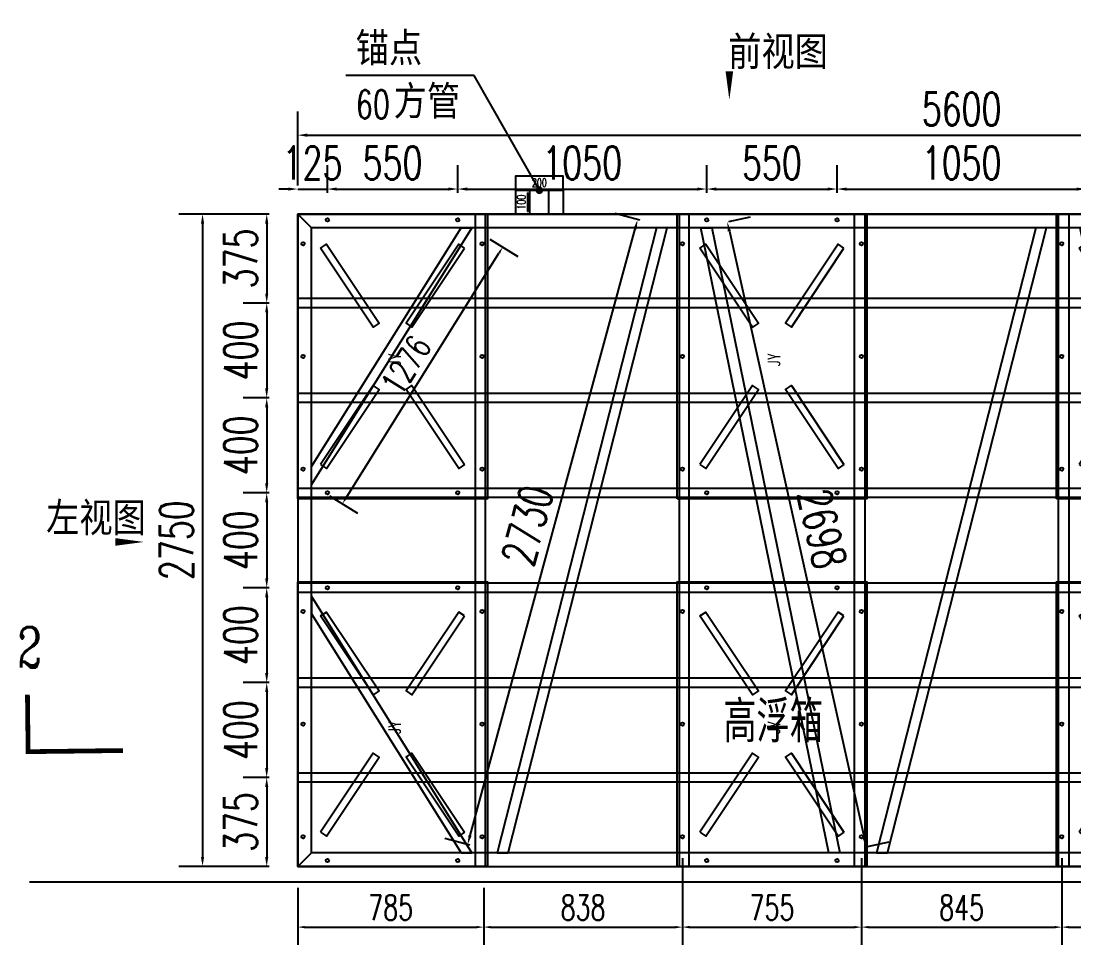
# Model space of a CAD drawing. Header units: millimetres. Extents: x -1471591 to 944464, y -468930 to 547002.
# Drawn here: x -978675 to -974235, y 19725 to 23619 of the extents above; entities that cross this region are included whole.
import ezdxf

# ---------------------------------------------------------------- set-up
doc = ezdxf.new("R2010")
doc.units = ezdxf.units.MM
doc.header["$LTSCALE"] = 10
doc.header["$PDMODE"] = 35
doc.linetypes.add('-6_350_HOLE$0$DASH', pattern=[0.35, 0.25, -0.1])
for name, color, linetype in [('DIM_LEAD', 3, 'Continuous'), ('DIM_SYMB', 3, 'Continuous'), ('PUB_TEXT', 7, 'Continuous'), ('W-FLOAT_BOWL浮筒', 253, 'Continuous'), ('W-STEEL_FRAME钢架', 3, 'Continuous'), ('W-STEEL_KEEL钢龙骨', 5, 'Continuous')]:
    doc.layers.add(name, color=color, linetype=linetype)
doc.styles.add('_TCH_DIM', font='SIMPLEX.shx', dxfattribs={"bigfont": 'hztxt.shx'})
doc.styles.add('_TCH_LABEL', font='COMPLEX', dxfattribs={"bigfont": 'GBCBIG'})
doc.styles.get("Standard").update_dxf_attribs({"font": 'simplex.shx', "width": 0.8, "bigfont": 'hztxt.shx'})
doc.styles.add('STANDARD_T3', font='simplex.shx', dxfattribs={"width": 0.7, "bigfont": 'hztxt.shx'})
doc.styles.add('黑体', font='simhei.ttf', dxfattribs={"width": 0.8})
doc.dimstyles.new('W&&10', dxfattribs={"dimtxt": 35, "dimasz": 10, "dimexe": 25, "dimexo": 30, "dimgap": 10, "dimtad": 1, "dimdec": 0, "dimzin": 0, "dimdsep": 46, "dimtxsty": 'STANDARD_T3', "dimcen": 0.09, "dimclrd": 1, "dimclre": 1, "dimclrt": 7, "dimazin": 2, "dimtfac": 1, "dimtdec": 0, "dimtix": 1, "dimtmove": 1, "dimatfit": 3, "dimfxl": 0, "dimtolj": 1, "dimtzin": 0, "dimarcsym": 0})
doc.dimstyles.new('W&&30', dxfattribs={"dimtxt": 105, "dimasz": 30, "dimexe": 75, "dimexo": 90, "dimgap": 30, "dimtad": 1, "dimdec": 0, "dimzin": 0, "dimdsep": 46, "dimtxsty": 'STANDARD_T3', "dimcen": 0.09, "dimclrd": 1, "dimclre": 1, "dimclrt": 7, "dimazin": 2, "dimtfac": 1, "dimtdec": 0, "dimtix": 1, "dimtmove": 2, "dimatfit": 3, "dimfxl": 0, "dimtolj": 1, "dimtzin": 0, "dimarcsym": 0})
doc.dimstyles.new('W&&40', dxfattribs={"dimtxt": 140, "dimasz": 40, "dimexe": 100, "dimexo": 120, "dimgap": 40, "dimtad": 1, "dimdec": 0, "dimzin": 0, "dimdsep": 46, "dimtxsty": 'STANDARD_T3', "dimcen": 0.09, "dimclrd": 1, "dimclre": 1, "dimclrt": 7, "dimazin": 2, "dimtfac": 1, "dimtdec": 0, "dimtix": 1, "dimtmove": 2, "dimatfit": 3, "dimfxl": 0, "dimtolj": 1, "dimtzin": 0, "dimarcsym": 0})

# ---------------------------------------------------------------- blocks, each defined once
blk = doc.blocks.new('*D121')
at = {"color": 1, "lineweight": -2, "transparency": 16777216}
for p, q in [((-976065.6, 22779), (-976171.5, 22807.8)), ((-976781.3, 20186.2), (-976085.5, 22743)), ((-976782.4, 20145), (-976888.3, 20173.8))]:
    blk.add_line(p, q, dxfattribs=at)
at = {"color": 1, "transparency": 16777216}
for points in [[(-976091.9, 22744.7), (-976079.1, 22741.2), (-976075, 22781.6)], [(-976787.7, 20187.9), (-976774.8, 20184.4), (-976791.8, 20147.6)]]:
    blk.add_solid(points, dxfattribs=at)
at = {"layer": 'Defpoints', "color": 0, "transparency": 16777216}
for p in [(-976075, 22781.6), (-975949.8, 22747.5), (-976666.6, 20113.5)]:
    blk.add_point(p, dxfattribs=at)
at = {"color": 7, "transparency": 16777216, "insert": (-976539.5, 21493.4), "char_height": 140, "attachment_point": 5, "rotation": 74.7768, "style": 'STANDARD_T3'}
blk.add_mtext('\\A1;2730', dxfattribs=at)
blk = doc.blocks.new('*D122')
at = {"color": 1, "lineweight": -2, "transparency": 16777216}
for p, q in [((-975690.6, 22773.5), (-975598.9, 22793.9)), ((-975687.8, 22733.2), (-975119.8, 20177.3)), ((-975105.3, 20139.5), (-975013.5, 20159.9))]:
    blk.add_line(p, q, dxfattribs=at)
at = {"color": 1, "transparency": 16777216}
for points in [[(-975681.3, 22734.6), (-975694.3, 22731.7), (-975696.5, 22772.2)], [(-975113.3, 20178.7), (-975126.3, 20175.8), (-975111.1, 20138.2)]]:
    blk.add_solid(points, dxfattribs=at)
at = {"layer": 'Defpoints', "color": 0, "transparency": 16777216}
for p in [(-975807.7, 22747.5), (-975111.1, 20138.2), (-975222.4, 20113.5)]:
    blk.add_point(p, dxfattribs=at)
at = {"color": 7, "transparency": 16777216, "insert": (-975296.4, 21479.1), "char_height": 140, "attachment_point": 5, "rotation": 282.5291, "style": 'STANDARD_T3'}
blk.add_mtext('\\A1;2698', dxfattribs=at)
blk = doc.blocks.new('*D114')
at = {"color": 1, "lineweight": -2, "transparency": 16777216}
for p, q in [((-977508.3, 22925.5), (-977508.3, 23238)), ((-971908.3, 22925.5), (-971908.3, 23238)), ((-977468.3, 23138), (-971948.3, 23138))]:
    blk.add_line(p, q, dxfattribs=at)
at = {"color": 1, "transparency": 16777216}
for points in [[(-977468.3, 23144.6), (-977468.3, 23131.3), (-977508.3, 23138)], [(-971948.3, 23144.6), (-971948.3, 23131.3), (-971908.3, 23138)]]:
    blk.add_solid(points, dxfattribs=at)
at = {"layer": 'Defpoints', "color": 0, "transparency": 16777216}
for p in [(-971908.3, 23138), (-977508.3, 22805.5), (-971908.3, 22805.5)]:
    blk.add_point(p, dxfattribs=at)
at = {"color": 7, "transparency": 16777216, "insert": (-974708.3, 23248), "char_height": 140, "attachment_point": 5, "style": 'STANDARD_T3'}
blk.add_mtext('\\A1;5600', dxfattribs=at)
blk = doc.blocks.new('*D123')
at = {"color": 1, "lineweight": -2, "transparency": 16777216}
for p, q in [((-977628.3, 22805.5), (-977739, 22805.5)), ((-977639, 22765.5), (-977639, 22470.5)), ((-977628.3, 22430.5), (-977739, 22430.5))]:
    blk.add_line(p, q, dxfattribs=at)
at = {"color": 1, "transparency": 16777216}
for points in [[(-977645.7, 22765.5), (-977632.4, 22765.5), (-977639, 22805.5)], [(-977645.7, 22470.5), (-977632.4, 22470.5), (-977639, 22430.5)]]:
    blk.add_solid(points, dxfattribs=at)
at = {"layer": 'Defpoints', "color": 0, "transparency": 16777216}
for p in [(-977508.3, 22805.5), (-977639, 22430.5), (-977508.3, 22430.5)]:
    blk.add_point(p, dxfattribs=at)
at = {"color": 7, "transparency": 16777216, "insert": (-977749, 22618), "char_height": 140, "attachment_point": 5, "rotation": 90, "style": 'STANDARD_T3'}
blk.add_mtext('\\A1;375', dxfattribs=at)
blk = doc.blocks.new('*D124')
at = {"color": 1, "lineweight": -2, "transparency": 16777216}
for p, q in [((-977628.3, 22430.5), (-977739, 22430.5)), ((-977639, 22390.5), (-977639, 22070.5)), ((-977628.3, 22030.5), (-977739, 22030.5))]:
    blk.add_line(p, q, dxfattribs=at)
at = {"color": 1, "transparency": 16777216}
for points in [[(-977645.7, 22390.5), (-977632.4, 22390.5), (-977639, 22430.5)], [(-977645.7, 22070.5), (-977632.4, 22070.5), (-977639, 22030.5)]]:
    blk.add_solid(points, dxfattribs=at)
at = {"layer": 'Defpoints', "color": 0, "transparency": 16777216}
for p in [(-977508.3, 22430.5), (-977639, 22030.5), (-977508.3, 22030.5)]:
    blk.add_point(p, dxfattribs=at)
at = {"color": 7, "transparency": 16777216, "insert": (-977749, 22230.5), "char_height": 140, "attachment_point": 5, "rotation": 90, "style": 'STANDARD_T3'}
blk.add_mtext('\\A1;400', dxfattribs=at)
blk = doc.blocks.new('*D125')
at = {"color": 1, "lineweight": -2, "transparency": 16777216}
for p, q in [((-977628.3, 22030.5), (-977739, 22030.5)), ((-977639, 21990.5), (-977639, 21670.5)), ((-977628.3, 21630.5), (-977739, 21630.5))]:
    blk.add_line(p, q, dxfattribs=at)
at = {"color": 1, "transparency": 16777216}
for points in [[(-977645.7, 21990.5), (-977632.4, 21990.5), (-977639, 22030.5)], [(-977645.7, 21670.5), (-977632.4, 21670.5), (-977639, 21630.5)]]:
    blk.add_solid(points, dxfattribs=at)
at = {"layer": 'Defpoints', "color": 0, "transparency": 16777216}
for p in [(-977508.3, 22030.5), (-977639, 21630.5), (-977508.3, 21630.5)]:
    blk.add_point(p, dxfattribs=at)
at = {"color": 7, "transparency": 16777216, "insert": (-977749, 21830.5), "char_height": 140, "attachment_point": 5, "rotation": 90, "style": 'STANDARD_T3'}
blk.add_mtext('\\A1;400', dxfattribs=at)
blk = doc.blocks.new('*D126')
at = {"color": 1, "lineweight": -2, "transparency": 16777216}
for p, q in [((-977628.3, 21630.5), (-977739, 21630.5)), ((-977639, 21590.5), (-977639, 21270.5)), ((-977628.3, 21230.5), (-977739, 21230.5))]:
    blk.add_line(p, q, dxfattribs=at)
at = {"color": 1, "transparency": 16777216}
for points in [[(-977645.7, 21590.5), (-977632.4, 21590.5), (-977639, 21630.5)], [(-977645.7, 21270.5), (-977632.4, 21270.5), (-977639, 21230.5)]]:
    blk.add_solid(points, dxfattribs=at)
at = {"layer": 'Defpoints', "color": 0, "transparency": 16777216}
for p in [(-977508.3, 21630.5), (-977639, 21230.5), (-977508.3, 21230.5)]:
    blk.add_point(p, dxfattribs=at)
at = {"color": 7, "transparency": 16777216, "insert": (-977749, 21430.5), "char_height": 140, "attachment_point": 5, "rotation": 90, "style": 'STANDARD_T3'}
blk.add_mtext('\\A1;400', dxfattribs=at)
blk = doc.blocks.new('*D127')
at = {"color": 1, "lineweight": -2, "transparency": 16777216}
for p, q in [((-977628.3, 21230.5), (-977739, 21230.5)), ((-977639, 21190.5), (-977639, 20870.5)), ((-977628.3, 20830.5), (-977739, 20830.5))]:
    blk.add_line(p, q, dxfattribs=at)
at = {"color": 1, "transparency": 16777216}
for points in [[(-977645.7, 21190.5), (-977632.4, 21190.5), (-977639, 21230.5)], [(-977645.7, 20870.5), (-977632.4, 20870.5), (-977639, 20830.5)]]:
    blk.add_solid(points, dxfattribs=at)
at = {"layer": 'Defpoints', "color": 0, "transparency": 16777216}
for p in [(-977508.3, 21230.5), (-977639, 20830.5), (-977508.3, 20830.5)]:
    blk.add_point(p, dxfattribs=at)
at = {"color": 7, "transparency": 16777216, "insert": (-977749, 21030.5), "char_height": 140, "attachment_point": 5, "rotation": 90, "style": 'STANDARD_T3'}
blk.add_mtext('\\A1;400', dxfattribs=at)
blk = doc.blocks.new('*D128')
at = {"color": 1, "lineweight": -2, "transparency": 16777216}
for p, q in [((-977628.3, 20830.5), (-977739, 20830.5)), ((-977639, 20790.5), (-977639, 20470.5)), ((-977628.3, 20430.5), (-977739, 20430.5))]:
    blk.add_line(p, q, dxfattribs=at)
at = {"color": 1, "transparency": 16777216}
for points in [[(-977645.7, 20790.5), (-977632.4, 20790.5), (-977639, 20830.5)], [(-977645.7, 20470.5), (-977632.4, 20470.5), (-977639, 20430.5)]]:
    blk.add_solid(points, dxfattribs=at)
at = {"layer": 'Defpoints', "color": 0, "transparency": 16777216}
for p in [(-977508.3, 20830.5), (-977639, 20430.5), (-977508.3, 20430.5)]:
    blk.add_point(p, dxfattribs=at)
at = {"color": 7, "transparency": 16777216, "insert": (-977749, 20630.5), "char_height": 140, "attachment_point": 5, "rotation": 90, "style": 'STANDARD_T3'}
blk.add_mtext('\\A1;400', dxfattribs=at)
blk = doc.blocks.new('*D129')
at = {"color": 1, "lineweight": -2, "transparency": 16777216}
for p, q in [((-977628.3, 20430.5), (-977739, 20430.5)), ((-977639, 20390.5), (-977639, 20095.5)), ((-977628.3, 20055.5), (-977739, 20055.5))]:
    blk.add_line(p, q, dxfattribs=at)
at = {"color": 1, "transparency": 16777216}
for points in [[(-977645.7, 20390.5), (-977632.4, 20390.5), (-977639, 20430.5)], [(-977645.7, 20095.5), (-977632.4, 20095.5), (-977639, 20055.5)]]:
    blk.add_solid(points, dxfattribs=at)
at = {"layer": 'Defpoints', "color": 0, "transparency": 16777216}
for p in [(-977508.3, 20430.5), (-977639, 20055.5), (-977508.3, 20055.5)]:
    blk.add_point(p, dxfattribs=at)
at = {"color": 7, "transparency": 16777216, "insert": (-977749, 20243), "char_height": 140, "attachment_point": 5, "rotation": 90, "style": 'STANDARD_T3'}
blk.add_mtext('\\A1;375', dxfattribs=at)
blk = doc.blocks.new('*D130')
at = {"color": 1, "lineweight": -2, "transparency": 16777216}
for p, q in [((-977628.3, 22805.5), (-978009.6, 22805.5)), ((-977909.6, 22765.5), (-977909.6, 20095.5)), ((-977628.3, 20055.5), (-978009.6, 20055.5))]:
    blk.add_line(p, q, dxfattribs=at)
at = {"color": 1, "transparency": 16777216}
for points in [[(-977916.3, 22765.5), (-977902.9, 22765.5), (-977909.6, 22805.5)], [(-977916.3, 20095.5), (-977902.9, 20095.5), (-977909.6, 20055.5)]]:
    blk.add_solid(points, dxfattribs=at)
at = {"layer": 'Defpoints', "color": 0, "transparency": 16777216}
for p in [(-977508.3, 22805.5), (-977909.6, 20055.5), (-977508.3, 20055.5)]:
    blk.add_point(p, dxfattribs=at)
at = {"color": 7, "transparency": 16777216, "insert": (-978019.6, 21430.5), "char_height": 140, "attachment_point": 5, "rotation": 90, "style": 'STANDARD_T3'}
blk.add_mtext('\\A1;2750', dxfattribs=at)
blk = doc.blocks.new('*D131')
at = {"color": 1, "lineweight": -2, "transparency": 16777216}
for p, q in [((-977508.3, 22925.5), (-977508.3, 23010.8)), ((-977383.3, 22895.5), (-977383.3, 23010.8)), ((-977548.3, 22910.8), (-977588.3, 22910.8)), ((-977508.3, 22910.8), (-977383.3, 22910.8)), ((-977343.3, 22910.8), (-977303.3, 22910.8))]:
    blk.add_line(p, q, dxfattribs=at)
at = {"color": 1, "transparency": 16777216}
for points in [[(-977548.3, 22917.4), (-977548.3, 22904.1), (-977508.3, 22910.8)], [(-977343.3, 22917.4), (-977343.3, 22904.1), (-977383.3, 22910.8)]]:
    blk.add_solid(points, dxfattribs=at)
at = {"layer": 'Defpoints', "color": 0, "transparency": 16777216}
for p in [(-977383.3, 22910.8), (-977508.3, 22805.5), (-977383.3, 22775.5)]:
    blk.add_point(p, dxfattribs=at)
at = {"color": 7, "transparency": 16777216, "insert": (-977445.8, 23020.8), "char_height": 140, "attachment_point": 5, "style": 'STANDARD_T3'}
blk.add_mtext('\\A1;125', dxfattribs=at)
blk = doc.blocks.new('*U1271')
at = {"layer": 'W-STEEL_KEEL钢龙骨'}
blk.add_lwpolyline([(-2800, -20), (2800, -20), (2800, 20), (-2800, 20)], close=True, dxfattribs=at)
blk = doc.blocks.new('*U1270')
at = {"color": 0, "linetype": 'ByBlock', "lineweight": -2}
for p in [(0, 2000), (0, 1600), (0, 1200), (0, 800), (0, 400), (0, 0)]:
    blk.add_blockref('*U1271', p, dxfattribs=at)
blk = doc.blocks.new('*U1273')
at = {"layer": 'W-STEEL_FRAME钢架', "color": 1}
blk.add_lwpolyline([(358.4, 1317), (313.1, 1317), (-358.4, -1317), (-313.1, -1317)], close=True, dxfattribs=at)
blk = doc.blocks.new('*U1272')
at = {"color": 0, "linetype": 'ByBlock', "lineweight": -2}
for p in [(0, 0), (1600, 0), (3200, 0)]:
    blk.add_blockref('*U1273', p, dxfattribs=at)
blk = doc.blocks.new('*U1275')
at = {"layer": 'W-STEEL_FRAME钢架', "color": 6}
for points in [[(-2111.1, 1317.1), (-2065.8, 1317.1), (-2742, 235.2), (-2742, 310.1)], [(-1099.4, 1316.9), (-1054.1, 1316.9), (-514.1, -1317.1), (-559.4, -1317.1)], [(500.6, 1316.9), (545.9, 1316.9), (1085.9, -1317.1), (1040.6, -1317.1)], [(2111.1, 1317.1), (2065.8, 1317.1), (2742, 235.2), (2742, 310.1)], [(-2111.1, -1317.1), (-2065.8, -1317.1), (-2742, -235.2), (-2742, -310.1)], [(2111.1, -1317.1), (2065.8, -1317.1), (2742, -235.2), (2742, -310.1)]]:
    blk.add_lwpolyline(points, close=True, dxfattribs=at)
blk = doc.blocks.new('*U1274')
at = {"color": 0, "linetype": 'ByBlock', "lineweight": -2}
blk.add_blockref('*U1275', (0, 0), dxfattribs=at)
blk = doc.blocks.new('$matou$00000186')
for points in [[(-600, 400), (600, 400), (600, -400), (-600, -400)], [(-455.8, 303.8), (-472.4, 278.9), (-139.6, 57), (-122.9, 82)], [(455.8, 303.8), (472.4, 278.9), (139.6, 57), (122.9, 82)], [(-455.8, -303.8), (-472.4, -278.9), (-139.6, -57), (-122.9, -82)], [(455.8, -303.8), (472.4, -278.9), (139.6, -57), (122.9, -82)]]:
    blk.add_lwpolyline(points, close=True)
at = {"color": 1}
for centre in [(-475, 377.5), (0, 377.5), (475, 377.5), (-575, 275), (575, 275), (-575, -275), (575, -275), (-475, -377.5), (0, -377.5), (475, -377.5)]:
    blk.add_circle(centre, 7, dxfattribs=at)
at = {"layer": 'PUB_TEXT', "style": '黑体', "width": 0.8}
blk.add_text('JY', height=52.57, dxfattribs=at).set_placement((-44.4, -35.3))
blk = doc.blocks.new('*U1277')
at = {"layer": 'W-FLOAT_BOWL浮筒', "rotation": 90}
blk.add_blockref('$matou$00000186', (0, 0), dxfattribs=at)
blk = doc.blocks.new('*U1276')
at = {"color": 0, "linetype": 'ByBlock', "lineweight": -2}
for p in [(0, 0), (1600, 0), (3200, 0)]:
    blk.add_blockref('*U1277', p, dxfattribs=at)
blk = doc.blocks.new('*U1279')
at = {"layer": 'W-FLOAT_BOWL浮筒', "rotation": 90}
blk.add_blockref('$matou$00000186', (0, 0), dxfattribs=at)
blk = doc.blocks.new('*U1278')
at = {"color": 0, "linetype": 'ByBlock', "lineweight": -2}
for p in [(0, 0), (1600, 0), (3200, 0), (4800, 0)]:
    blk.add_blockref('*U1279', p, dxfattribs=at)
blk = doc.blocks.new('B')
at = {"layer": 'W-STEEL_FRAME钢架'}
for points in [[(-2742.1, 1317), (-2800.1, 1375), (-2800.1, -1375), (-2742.1, -1317)], [(2741.9, 1317), (-2742.1, 1317), (-2800.1, 1375), (2799.9, 1375)], [(2741.9, 1317), (2799.9, 1375), (2799.9, -1375), (2741.9, -1317)], [(2741.9, -1317), (-2742.1, -1317), (-2800.1, -1375), (2799.9, -1375)]]:
    blk.add_lwpolyline(points, close=True, dxfattribs=at)
at = {"layer": 'W-STEEL_FRAME钢架', "color": 1}
for points in [[(-2008.6, 1375), (-2051.6, 1375), (-2051.6, -1375), (-2008.6, -1375)], [(-1148.6, 1375), (-1191.6, 1375), (-1191.6, -1375), (-1148.6, -1375)], [(-451.6, 1375), (-408.6, 1375), (-408.6, -1375), (-451.6, -1375)], [(408.4, 1375), (451.4, 1375), (451.4, -1375), (408.4, -1375)], [(1191.4, 1375), (1148.4, 1375), (1148.4, -1375), (1191.4, -1375)], [(2051.4, 1375), (2008.4, 1375), (2008.4, -1375), (2051.4, -1375)]]:
    blk.add_lwpolyline(points, close=True, dxfattribs=at)
for name, p in [('*U1276', (-2400.1, 775)), ('*U1274', (-0.1, 0.1)), ('*U1272', (-1600, 0)), ('*U1278', (-2400.1, -775))]:
    blk.add_blockref(name, p)
at = {"xscale": -1, "rotation": 180}
blk.add_blockref('*U1270', (-0.1, 1000), dxfattribs=at)
at = {"layer": 'PUB_TEXT', "width": 0.8}
for p in [(2194.9, 697.8), (-1005.1, -852.2), (594.9, -852.2), (2194.9, -852.2)]:
    blk.add_text('高浮箱', height=175, dxfattribs=at).set_placement(p)
blk = doc.blocks.new('*D836')
at = {"color": 1, "lineweight": -2, "transparency": 16777216}
for p, q in [((-976697.8, 22700), (-976579.9, 22626.4)), ((-977303.9, 21609.7), (-976659.4, 22640.7)), ((-977374, 21618.1), (-977256.2, 21544.5))]:
    blk.add_line(p, q, dxfattribs=at)
at = {"color": 1, "transparency": 16777216}
for points in [[(-976663.7, 22643.4), (-976655.2, 22638), (-976643.5, 22666.1)], [(-977308.1, 21612.3), (-977299.6, 21607), (-977319.8, 21584.2)]]:
    blk.add_solid(points, dxfattribs=at)
at = {"layer": 'Defpoints', "color": 0, "transparency": 16777216}
for p in [(-976774.1, 22747.7), (-976643.5, 22666.1), (-977450.3, 21665.8)]:
    blk.add_point(p, dxfattribs=at)
at = {"color": 7, "transparency": 16777216, "insert": (-977051.6, 22168.9), "char_height": 105, "attachment_point": 5, "rotation": 57.993, "style": 'STANDARD_T3'}
blk.add_mtext('\\A1;1276', dxfattribs=at)
blk = doc.blocks.new('*D495')
at = {"color": 1, "lineweight": -2, "transparency": 16777216}
for p, q in [((-70, -30), (-23.6, -30)), ((-48.6, -120), (-48.6, -40)), ((-70, -130), (-23.6, -130))]:
    blk.add_line(p, q, dxfattribs=at)
at = {"color": 1, "transparency": 16777216}
for points in [[(-50.3, -40), (-46.9, -40), (-48.6, -30)], [(-50.3, -120), (-46.9, -120), (-48.6, -130)]]:
    blk.add_solid(points, dxfattribs=at)
at = {"layer": 'Defpoints', "color": 0, "transparency": 16777216}
for p in [(-100, -30), (-48.6, -30), (-100, -130)]:
    blk.add_point(p, dxfattribs=at)
at = {"color": 7, "transparency": 16777216, "insert": (-76.1, -80), "char_height": 35, "attachment_point": 5, "rotation": 90, "style": 'STANDARD_T3'}
blk.add_mtext('\\A1;100', dxfattribs=at)
blk = doc.blocks.new('*D496')
at = {"color": 1, "lineweight": -2, "transparency": 16777216}
for p, q in [((-100, -30), (-100, -50.4)), ((-90, -25.4), (90, -25.4)), ((100, -31.9), (100, -50.4))]:
    blk.add_line(p, q, dxfattribs=at)
at = {"color": 1, "transparency": 16777216}
for points in [[(-90, -23.7), (-90, -27.1), (-100, -25.4)], [(90, -23.7), (90, -27.1), (100, -25.4)]]:
    blk.add_solid(points, dxfattribs=at)
at = {"layer": 'Defpoints', "color": 0, "transparency": 16777216}
for p in [(-100, 0), (100, -1.9), (100, -25.4)]:
    blk.add_point(p, dxfattribs=at)
at = {"color": 7, "transparency": 16777216, "insert": (0, 2.1), "char_height": 35, "attachment_point": 5, "style": 'STANDARD_T3'}
blk.add_mtext('\\A1;200', dxfattribs=at)
blk = doc.blocks.new('*D573')
at = {"color": 1, "lineweight": -2, "transparency": 16777216}
for p, q in [((-977383.3, 22895.5), (-977383.3, 23010.8)), ((-976833.3, 22895.5), (-976833.3, 23010.8)), ((-977343.3, 22910.8), (-976873.3, 22910.8))]:
    blk.add_line(p, q, dxfattribs=at)
at = {"color": 1, "transparency": 16777216}
for points in [[(-977343.3, 22917.4), (-977343.3, 22904.1), (-977383.3, 22910.8)], [(-976873.3, 22917.4), (-976873.3, 22904.1), (-976833.3, 22910.8)]]:
    blk.add_solid(points, dxfattribs=at)
at = {"layer": 'Defpoints', "color": 0, "transparency": 16777216}
for p in [(-976833.3, 22910.8), (-977383.3, 22775.5), (-976833.3, 22775.5)]:
    blk.add_point(p, dxfattribs=at)
at = {"color": 7, "transparency": 16777216, "insert": (-977108.3, 23020.8), "char_height": 140, "attachment_point": 5, "style": 'STANDARD_T3'}
blk.add_mtext('\\A1;550', dxfattribs=at)
blk = doc.blocks.new('*D574')
at = {"color": 1, "lineweight": -2, "transparency": 16777216}
for p, q in [((-976833.3, 22895.5), (-976833.3, 23010.8)), ((-975783.3, 22895.5), (-975783.3, 23010.8)), ((-976793.3, 22910.8), (-975823.3, 22910.8))]:
    blk.add_line(p, q, dxfattribs=at)
at = {"color": 1, "transparency": 16777216}
for points in [[(-976793.3, 22917.4), (-976793.3, 22904.1), (-976833.3, 22910.8)], [(-975823.3, 22917.4), (-975823.3, 22904.1), (-975783.3, 22910.8)]]:
    blk.add_solid(points, dxfattribs=at)
at = {"layer": 'Defpoints', "color": 0, "transparency": 16777216}
for p in [(-975783.3, 22910.8), (-976833.3, 22775.5), (-975783.3, 22775.5)]:
    blk.add_point(p, dxfattribs=at)
at = {"color": 7, "transparency": 16777216, "insert": (-976308.3, 23020.8), "char_height": 140, "attachment_point": 5, "style": 'STANDARD_T3'}
blk.add_mtext('\\A1;1050', dxfattribs=at)
blk = doc.blocks.new('*D575')
at = {"color": 1, "lineweight": -2, "transparency": 16777216}
for p, q in [((-975783.3, 22895.5), (-975783.3, 23010.8)), ((-975233.3, 22895.5), (-975233.3, 23010.8)), ((-975743.3, 22910.8), (-975273.3, 22910.8))]:
    blk.add_line(p, q, dxfattribs=at)
at = {"color": 1, "transparency": 16777216}
for points in [[(-975743.3, 22917.4), (-975743.3, 22904.1), (-975783.3, 22910.8)], [(-975273.3, 22917.4), (-975273.3, 22904.1), (-975233.3, 22910.8)]]:
    blk.add_solid(points, dxfattribs=at)
at = {"layer": 'Defpoints', "color": 0, "transparency": 16777216}
for p in [(-975233.3, 22910.8), (-975783.3, 22775.5), (-975233.3, 22775.5)]:
    blk.add_point(p, dxfattribs=at)
at = {"color": 7, "transparency": 16777216, "insert": (-975508.3, 23020.8), "char_height": 140, "attachment_point": 5, "style": 'STANDARD_T3'}
blk.add_mtext('\\A1;550', dxfattribs=at)
blk = doc.blocks.new('*D576')
at = {"color": 1, "lineweight": -2, "transparency": 16777216}
for p, q in [((-975233.3, 22895.5), (-975233.3, 23010.8)), ((-974183.3, 22895.5), (-974183.3, 23010.8)), ((-975193.3, 22910.8), (-974223.3, 22910.8))]:
    blk.add_line(p, q, dxfattribs=at)
at = {"color": 1, "transparency": 16777216}
for points in [[(-975193.3, 22917.4), (-975193.3, 22904.1), (-975233.3, 22910.8)], [(-974223.3, 22917.4), (-974223.3, 22904.1), (-974183.3, 22910.8)]]:
    blk.add_solid(points, dxfattribs=at)
at = {"layer": 'Defpoints', "color": 0, "transparency": 16777216}
for p in [(-974183.3, 22910.8), (-975233.3, 22775.5), (-974183.3, 22775.5)]:
    blk.add_point(p, dxfattribs=at)
at = {"color": 7, "transparency": 16777216, "insert": (-974708.3, 23020.8), "char_height": 140, "attachment_point": 5, "style": 'STANDARD_T3'}
blk.add_mtext('\\A1;1050', dxfattribs=at)
blk = doc.blocks.new('*D2039')
at = {"color": 1, "lineweight": -2, "transparency": 16777216}
for p, q in [((-977508.3, 19965.5), (-977508.3, 19724.8)), ((-976723.8, 19965.5), (-976723.8, 19724.8)), ((-977478.3, 19799.8), (-976753.8, 19799.8))]:
    blk.add_line(p, q, dxfattribs=at)
at = {"color": 1, "transparency": 16777216}
for points in [[(-977478.3, 19804.8), (-977478.3, 19794.8), (-977508.3, 19799.8)], [(-976753.8, 19804.8), (-976753.8, 19794.8), (-976723.8, 19799.8)]]:
    blk.add_solid(points, dxfattribs=at)
at = {"layer": 'Defpoints', "color": 0, "transparency": 16777216}
for p in [(-977508.3, 20055.5), (-976723.8, 20055.5), (-976723.8, 19799.8)]:
    blk.add_point(p, dxfattribs=at)
at = {"color": 7, "transparency": 16777216, "insert": (-977116.1, 19882.3), "char_height": 105, "attachment_point": 5, "style": 'STANDARD_T3'}
blk.add_mtext('\\A1;785', dxfattribs=at)
blk = doc.blocks.new('*D2040')
at = {"color": 1, "lineweight": -2, "transparency": 16777216}
for p, q in [((-975885.8, 20090.5), (-975885.8, 19724.8)), ((-976723.8, 19965.5), (-976723.8, 19724.8)), ((-976693.8, 19799.8), (-975915.8, 19799.8))]:
    blk.add_line(p, q, dxfattribs=at)
at = {"color": 1, "transparency": 16777216}
for points in [[(-976693.8, 19804.8), (-976693.8, 19794.8), (-976723.8, 19799.8)], [(-975915.8, 19804.8), (-975915.8, 19794.8), (-975885.8, 19799.8)]]:
    blk.add_solid(points, dxfattribs=at)
at = {"layer": 'Defpoints', "color": 0, "transparency": 16777216}
for p in [(-975885.8, 20180.5), (-976723.8, 20055.5), (-975885.8, 19799.8)]:
    blk.add_point(p, dxfattribs=at)
at = {"color": 7, "transparency": 16777216, "insert": (-976304.8, 19882.3), "char_height": 105, "attachment_point": 5, "style": 'STANDARD_T3'}
blk.add_mtext('\\A1;838', dxfattribs=at)
blk = doc.blocks.new('*D2041')
at = {"color": 1, "lineweight": -2, "transparency": 16777216}
for p, q in [((-975885.8, 20090.5), (-975885.8, 19724.8)), ((-975130.8, 20090.5), (-975130.8, 19724.8)), ((-975855.8, 19799.8), (-975160.8, 19799.8))]:
    blk.add_line(p, q, dxfattribs=at)
at = {"color": 1, "transparency": 16777216}
for points in [[(-975855.8, 19804.8), (-975855.8, 19794.8), (-975885.8, 19799.8)], [(-975160.8, 19804.8), (-975160.8, 19794.8), (-975130.8, 19799.8)]]:
    blk.add_solid(points, dxfattribs=at)
at = {"layer": 'Defpoints', "color": 0, "transparency": 16777216}
for p in [(-975885.8, 20180.5), (-975130.8, 20180.5), (-975130.8, 19799.8)]:
    blk.add_point(p, dxfattribs=at)
at = {"color": 7, "transparency": 16777216, "insert": (-975508.3, 19882.3), "char_height": 105, "attachment_point": 5, "style": 'STANDARD_T3'}
blk.add_mtext('\\A1;755', dxfattribs=at)
blk = doc.blocks.new('*D2042')
at = {"color": 1, "lineweight": -2, "transparency": 16777216}
for p, q in [((-975130.8, 20090.5), (-975130.8, 19724.8)), ((-974285.8, 20090.5), (-974285.8, 19724.8)), ((-975100.8, 19799.8), (-974315.8, 19799.8))]:
    blk.add_line(p, q, dxfattribs=at)
at = {"color": 1, "transparency": 16777216}
for points in [[(-975100.8, 19804.8), (-975100.8, 19794.8), (-975130.8, 19799.8)], [(-974315.8, 19804.8), (-974315.8, 19794.8), (-974285.8, 19799.8)]]:
    blk.add_solid(points, dxfattribs=at)
at = {"layer": 'Defpoints', "color": 0, "transparency": 16777216}
for p in [(-975130.8, 20180.5), (-974285.8, 20180.5), (-974285.8, 19799.8)]:
    blk.add_point(p, dxfattribs=at)
at = {"color": 7, "transparency": 16777216, "insert": (-974708.3, 19882.3), "char_height": 105, "attachment_point": 5, "style": 'STANDARD_T3'}
blk.add_mtext('\\A1;845', dxfattribs=at)
blk = doc.blocks.new('*D2043')
at = {"color": 1, "lineweight": -2, "transparency": 16777216}
for p, q in [((-974285.8, 20090.5), (-974285.8, 19724.8)), ((-973530.8, 20090.5), (-973530.8, 19724.8)), ((-974255.8, 19799.8), (-973560.8, 19799.8))]:
    blk.add_line(p, q, dxfattribs=at)
at = {"color": 1, "transparency": 16777216}
for points in [[(-974255.8, 19804.8), (-974255.8, 19794.8), (-974285.8, 19799.8)], [(-973560.8, 19804.8), (-973560.8, 19794.8), (-973530.8, 19799.8)]]:
    blk.add_solid(points, dxfattribs=at)
at = {"layer": 'Defpoints', "color": 0, "transparency": 16777216}
for p in [(-974285.8, 20180.5), (-973530.8, 20180.5), (-973530.8, 19799.8)]:
    blk.add_point(p, dxfattribs=at)
at = {"color": 7, "transparency": 16777216, "insert": (-973908.3, 19882.3), "char_height": 105, "attachment_point": 5, "style": 'STANDARD_T3'}
blk.add_mtext('\\A1;755', dxfattribs=at)
blk = doc.blocks.new('锚点')
at = {"layer": 'W-STEEL_FRAME钢架'}
for points in [[(-100, -30), (100, -30), (100, 30), (-100, 30)], [(-100, -30), (-100, -130), (-40, -130), (-40, -30)], [(100, -30), (100, -130), (40, -130), (40, -30)]]:
    blk.add_lwpolyline(points, close=True, dxfattribs=at)
dim = blk.add_linear_dim(base=(100, -25.4), p1=(-100, 0), p2=(100, -1.9), dimstyle='W&&10')
dim.commit()
dim.dimension.update_dxf_attribs({"geometry": '*D496', "text_midpoint": (0, 2.1)})
dim = blk.add_linear_dim(base=(-48.6, -30), p1=(-100, -130), p2=(-100, -30), angle=90, dimstyle='W&&10')
dim.commit()
dim.dimension.update_dxf_attribs({"geometry": '*D495', "text_midpoint": (-76.1, -80)})

msp = doc.modelspace()

# ---------------------------------------------------------------- linework, layer by layer
msp.add_lwpolyline([(-977508.3, 20055.5), (-971908.3, 20055.5), (-971908.3, 22805.5), (-977508.3, 22805.5)], close=True)
at = {"color": 8, "linetype": '-6_350_HOLE$0$DASH'}
msp.add_lwpolyline([(-978639.5, 19990.8), (-970390.1, 19990.8)], dxfattribs=at)
at = {"layer": 'DIM_LEAD'}
for p, q in [((-976763.6, 23390), (-977305.4, 23390)), ((-976489.2, 22905.5), (-976763.6, 23390))]:
    msp.add_line(p, q, dxfattribs=at)
at = {"layer": 'DIM_LEAD', "const_width": 16}
msp.add_lwpolyline([(-976485.3, 22898.5, 1), (-976493.1, 22912.5, 1)], format="xyb", close=True, dxfattribs=at)
at = {"layer": 'DIM_SYMB'}
for points in [[(-975687.8, 23602.8, 0, 0, 0), (-975687.8, 23286.9, 0, 32, 0), (-975687.8, 23406.9, 0, 0, 0)], [(-978473.1, 21423.3, 0, 0, 0), (-978157.2, 21423.3, 0, 32, 0), (-978277.2, 21423.3, 0, 0, 0)]]:
    msp.add_lwpolyline(points, format="xyseb", dxfattribs=at)
at = {"layer": 'DIM_SYMB', "const_width": 20}
msp.add_lwpolyline([(-978648.1, 20779.3), (-978645.3, 20539.3), (-978245.3, 20544.1)], dxfattribs=at)

# ---------------------------------------------------------------- block references
for name, p in [('锚点', (-976489.2, 22935.5)), ('B', (-974708.2, 21430.5))]:
    msp.add_blockref(name, p)

# ---------------------------------------------------------------- texts
at = {"layer": 'PUB_TEXT', "color": 7, "style": '_TCH_DIM'}
for s, p in [('锚点', (-977263.4, 23432)), ('前视图', (-975692.4, 23416.3)), ('方管', (-977103.4, 23208)), ('左视图', (-978569.1, 21451.7))]:
    msp.add_text(s, height=140, dxfattribs=at).set_placement(p)
at = {"layer": 'PUB_TEXT', "color": 7, "width": 0.705882}
for s, height, style, p in [('60', 119, '_TCH_DIM', (-977263.4, 23208)), ('2', 170, '_TCH_LABEL', (-978690.5, 20894.3))]:
    msp.add_text(s, height=height, dxfattribs=dict(at, style=style)).set_placement(p)

# ---------------------------------------------------------------- dimensions: what is measured, and where the dimension line sits
for p1, p2, distance, dimstyle, picture, middle in [((-977508.3, 22805.5), (-971908.3, 22805.5), 332.5, 'W&&40', '*D114', (-974708.3, 23248)), ((-976666.6, 20113.5), (-975949.8, 22747.5), 129.7, 'W&&40', '*D121', (-976539.5, 21493.4)), ((-975807.7, 22747.5), (-975222.4, 20113.5), 114, 'W&&40', '*D122', (-975296.4, 21479.1)), ((-977450.3, 21665.8), (-976774.1, 22747.7), -153.9, 'W&&30', '*D836', (-977051.6, 22168.9))]:
    dim = msp.add_aligned_dim(p1=p1, p2=p2, distance=distance, dimstyle=dimstyle)
    dim.commit()
    dim.dimension.update_dxf_attribs({"geometry": picture, "text_midpoint": middle})
for base, p1, p2, dimstyle, picture, middle in [((-977383.3, 22910.8), (-977508.3, 22805.5), (-977383.3, 22775.5), 'W&&40', '*D131', (-977445.8, 23020.8)), ((-976833.3, 22910.8), (-977383.3, 22775.5), (-976833.3, 22775.5), 'W&&40', '*D573', (-977108.3, 23020.8)), ((-975783.3, 22910.8), (-976833.3, 22775.5), (-975783.3, 22775.5), 'W&&40', '*D574', (-976308.3, 23020.8)), ((-975233.3, 22910.8), (-975783.3, 22775.5), (-975233.3, 22775.5), 'W&&40', '*D575', (-975508.3, 23020.8)), ((-974183.3, 22910.8), (-975233.3, 22775.5), (-974183.3, 22775.5), 'W&&40', '*D576', (-974708.3, 23020.8)), ((-975885.8, 19799.8), (-976723.8, 20055.5), (-975885.8, 20180.5), 'W&&30', '*D2040', (-976304.8, 19882.3)), ((-975130.8, 19799.8), (-975885.8, 20180.5), (-975130.8, 20180.5), 'W&&30', '*D2041', (-975508.3, 19882.3)), ((-974285.8, 19799.8), (-975130.8, 20180.5), (-974285.8, 20180.5), 'W&&30', '*D2042', (-974708.3, 19882.3)), ((-973530.8, 19799.8), (-974285.8, 20180.5), (-973530.8, 20180.5), 'W&&30', '*D2043', (-973908.3, 19882.3)), ((-976723.812445, 19799.750919), (-977508.312447, 20055.507854), (-976723.812445, 20055.507854), 'W&&30', '*D2039', (-977116.062446, 19882.250919))]:
    dim = msp.add_linear_dim(base=base, p1=p1, p2=p2, dimstyle=dimstyle)
    dim.commit()
    dim.dimension.update_dxf_attribs({"geometry": picture, "text_midpoint": middle})
for base, p1, p2, picture, middle in [((-977909.6, 20055.5), (-977508.3, 22805.5), (-977508.3, 20055.5), '*D130', (-978019.6, 21430.5)), ((-977639, 22430.5), (-977508.3, 22805.5), (-977508.3, 22430.5), '*D123', (-977749, 22618)), ((-977639, 22030.5), (-977508.3, 22430.5), (-977508.3, 22030.5), '*D124', (-977749, 22230.5)), ((-977639, 21630.5), (-977508.3, 22030.5), (-977508.3, 21630.5), '*D125', (-977749, 21830.5)), ((-977639, 21230.5), (-977508.3, 21630.5), (-977508.3, 21230.5), '*D126', (-977749, 21430.5)), ((-977639, 20830.5), (-977508.3, 21230.5), (-977508.3, 20830.5), '*D127', (-977749, 21030.5)), ((-977639, 20430.5), (-977508.3, 20830.5), (-977508.3, 20430.5), '*D128', (-977749, 20630.5)), ((-977639, 20055.5), (-977508.3, 20430.5), (-977508.3, 20055.5), '*D129', (-977749, 20243))]:
    dim = msp.add_linear_dim(base=base, p1=p1, p2=p2, angle=90, dimstyle='W&&40')
    dim.commit()
    dim.dimension.update_dxf_attribs({"geometry": picture, "text_midpoint": middle})

doc.saveas('drawing.dxf')
